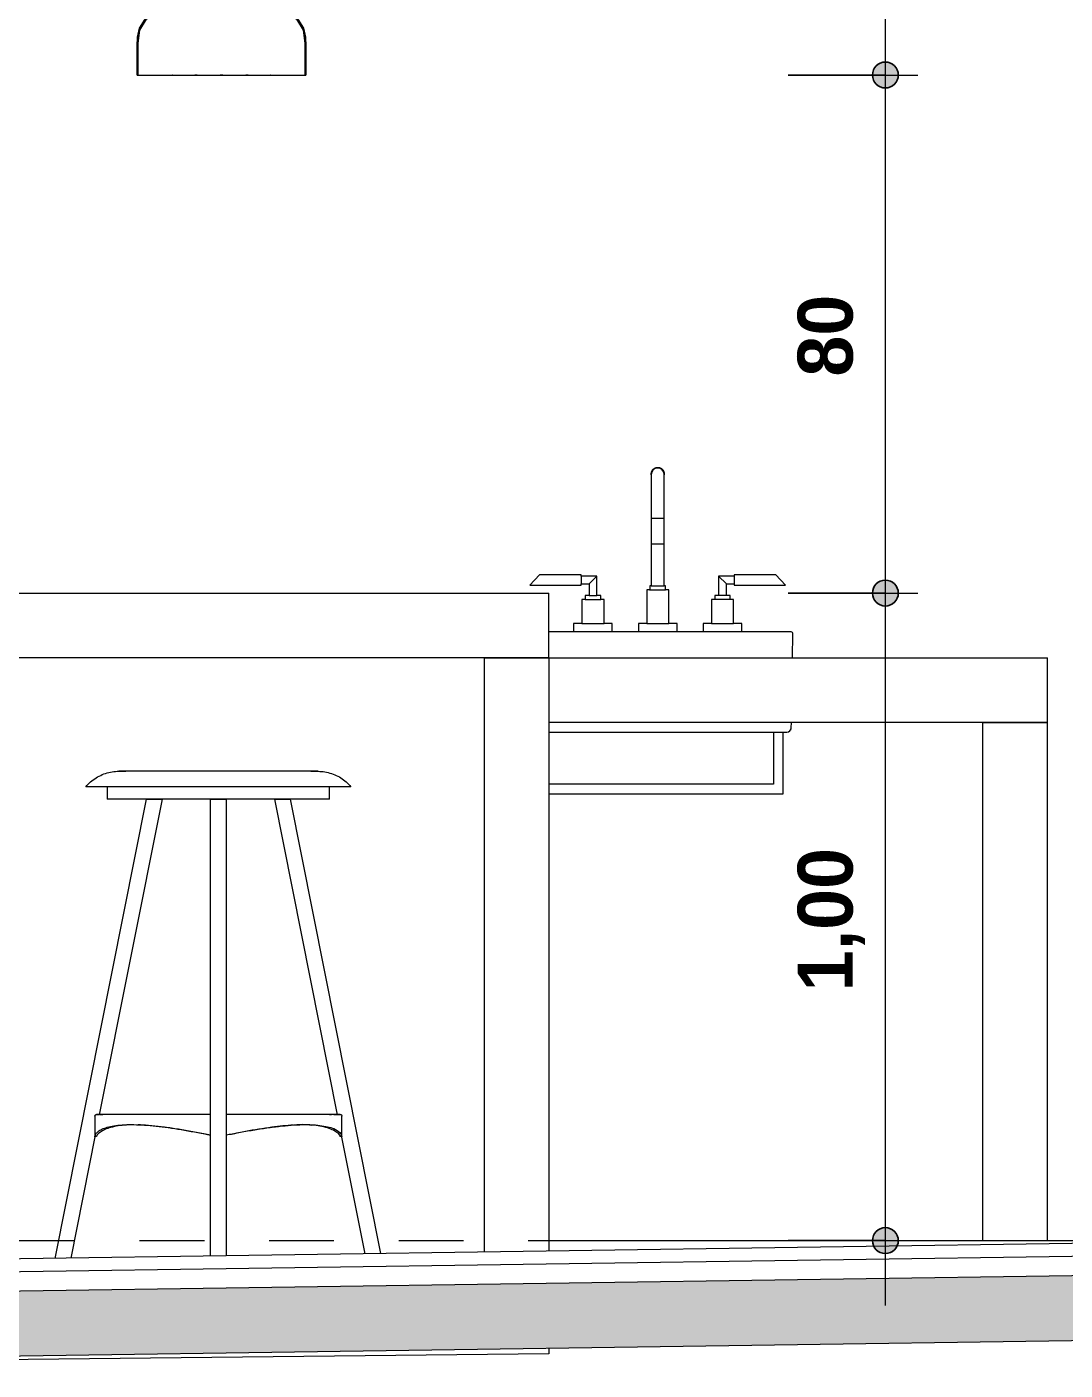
# Model space of a CAD drawing. Header units: metres. Extents: x 10.2 to 20.8, y -0.2 to 6.6.
# Drawn here: x 15.609 to 17.212, y -0.2 to 1.874 of the extents above; entities that cross this region are included whole.
import ezdxf

# ---------------------------------------------------------------- set-up
doc = ezdxf.new("R2010")
doc.units = ezdxf.units.M
doc.linetypes.add('_Pontos', pattern=[0.002, 0, -0.002])
for name, color, linetype, lineweight in [('Arestas comuns', 10, 'Continuous', 9), ('Cotas', 10, 'Continuous', 9), ('Cotas-50', 10, 'Continuous', 9), ('Luminárias', 7, 'Continuous', 5), ('Mobiliário', 7, 'Continuous', 5), ('Modelos genéricos', 7, 'Continuous', 5), ('Níveis', 10, 'Continuous', 9), ('Padrão de corte', 7, 'Continuous', 20), ('Peças hidrossanitárias', 7, 'Continuous', 5), ('Pisos', 7, 'Continuous', 5)]:
    doc.layers.add(name, color=color, linetype=linetype, lineweight=lineweight)
doc.styles.add('Century Gothic_B', font='GOTHICB.TTF', dxfattribs={"height": 0.085})
doc.dimstyles.new('externa_1_7_mm_azul_growarq', dxfattribs={"dimscale": 0.3048, "dimtxt": 0.088754, "dimasz": 0.524934, "dimexe": 0.164042, "dimexo": 0.0625, "dimgap": 0.082021, "dimtad": 1, "dimrnd": 0.01, "dimzin": 0, "dimdsep": 46, "dimtxsty": 'Century Gothic_B', "dimblk1": 'DOTSMALL', "dimblk2": 'DOTSMALL', "dimsah": 1, "dimcen": 0.09, "dimdle": 0.328084, "dimazin": 0, "dimtfac": 1, "dimtdec": 4, "dimtix": 1, "dimtmove": 0, "dimatfit": 3, "dimfxl": 0.492126, "dimfxlon": 1, "dimtvp": 1, "dimtolj": 1, "dimtzin": 0, "dimarcsym": 2})
doc.dimstyles.new('externa_1_7_mm_azul_growarq_1', dxfattribs={"dimscale": 0.3048, "dimtxt": 0.088754, "dimasz": 0.524934, "dimexe": 0.164042, "dimexo": 0.0625, "dimgap": 0.082021, "dimtad": 1, "dimdec": 0, "dimlfac": 100, "dimdsep": 46, "dimtxsty": 'Century Gothic_B', "dimblk1": 'DOTSMALL', "dimblk2": 'DOTSMALL', "dimsah": 1, "dimcen": 0.09, "dimdle": 0.328084, "dimazin": 0, "dimtfac": 1, "dimtdec": 4, "dimtix": 1, "dimtmove": 0, "dimatfit": 3, "dimfxl": 0.492126, "dimfxlon": 1, "dimtvp": 1, "dimtolj": 1, "dimtzin": 0, "dimarcsym": 2})

# ---------------------------------------------------------------- blocks, each defined once
blk = doc.blocks.new('Deca_Cuba de Semi-Encaixe Quadrada_L_83C_Mesa e Porta Toalha - L_83C_17_Branco Gelo GE17-3068571-Corte 3')
at = {"layer": 'Peças hidrossanitárias', "color": 250}
for p, q in [((16.7889, 0.94), (16.415, 0.94)), ((16.7912, 0.9), (16.7918, 0.937)), ((16.7893, 0.7919), (16.7895, 0.8)), ((16.415, 0.785), (16.7619, 0.785)), ((16.7619, 0.785), (16.7619, 0.705)), ((16.7619, 0.785), (16.7769, 0.785)), ((16.7769, 0.69), (16.7769, 0.785)), ((16.7769, 0.785), (16.7823, 0.785)), ((16.7619, 0.705), (16.415, 0.705)), ((16.415, 0.69), (16.7769, 0.69))]:
    blk.add_line(p, q, dxfattribs=at)
for centre, radius, start, end in [((16.7889, 0.937), 0.003, 359, 90), ((16.7823, 0.792), 0.007, 270, 359)]:
    blk.add_arc(centre, radius, start, end, dxfattribs=at)
blk = doc.blocks.new('torneira misturador de bancada_growarq - torneira misturador de bancada_growarq-2978139-Corte 3')
at = {"layer": 'Peças hidrossanitárias', "color": 250}
for p, q in [((16.5731, 1.183), (16.5731, 1.0112)), ((16.5931, 1.0112), (16.5931, 1.183)), ((16.5731, 1.1794), (16.5731, 1.1796)), ((16.5731, 1.1796), (16.5731, 1.1796)), ((16.5731, 1.1284), (16.5731, 1.076)), ((16.5931, 1.076), (16.5931, 1.1284)), ((16.5731, 1.1159), (16.5931, 1.1159)), ((16.5731, 1.076), (16.5931, 1.076)), ((16.4006, 1.0282), (16.3857, 1.0123)), ((16.4652, 1.0282), (16.4006, 1.0282)), ((16.4652, 1.0263), (16.4652, 1.0282)), ((16.4652, 1.0264), (16.4652, 1.0142)), ((16.4891, 1.0263), (16.4652, 1.0263)), ((16.4771, 1.0143), (16.4891, 1.0263)), ((16.4891, 0.996), (16.4891, 1.0263)), ((16.7011, 1.0262), (16.6771, 1.0262)), ((16.6771, 1.0262), (16.6771, 0.996)), ((16.6891, 1.0142), (16.6771, 1.0262)), ((16.7656, 1.0282), (16.7011, 1.0282)), ((16.7011, 1.0282), (16.7011, 1.0262)), ((16.7011, 1.0264), (16.7011, 1.0142)), ((16.7806, 1.0122), (16.7656, 1.0282)), ((16.3857, 1.0123), (16.4652, 1.0123)), ((16.3867, 1.0121), (16.3869, 1.0122)), ((16.3867, 1.0121), (16.4652, 1.0121)), ((16.4652, 1.0123), (16.4652, 1.0143)), ((16.4652, 1.0143), (16.4771, 1.0143)), ((16.4652, 1.0123), (16.4652, 1.0121)), ((16.4661, 1.0141), (16.4661, 1.0143)), ((16.4661, 1.0141), (16.4771, 1.0141)), ((16.4771, 0.996), (16.4711, 0.996)), ((16.4711, 0.996), (16.4711, 0.99)), ((16.4771, 1.0143), (16.4771, 0.996)), ((16.4771, 0.996), (16.4891, 0.996)), ((16.4951, 0.996), (16.4891, 0.996)), ((16.4951, 0.99), (16.4951, 0.996)), ((16.5711, 1.0052), (16.5661, 1.0052)), ((16.5661, 1.0052), (16.5661, 0.953)), ((16.5706, 1.0052), (16.5951, 1.0052)), ((16.5731, 1.0112), (16.5711, 1.0112)), ((16.5711, 1.0112), (16.5711, 1.0052)), ((16.5732, 1.0112), (16.5931, 1.0112)), ((16.5951, 1.0112), (16.5931, 1.0112)), ((16.5951, 1.0052), (16.5951, 1.0112)), ((16.6002, 1.0052), (16.5951, 1.0052)), ((16.6002, 0.953), (16.6002, 1.0052)), ((16.6771, 0.996), (16.6711, 0.996)), ((16.6711, 0.996), (16.6711, 0.99)), ((16.6892, 0.996), (16.6771, 0.996)), ((16.6891, 0.996), (16.6891, 1.0142)), ((16.6891, 1.0142), (16.7011, 1.0142)), ((16.6951, 0.996), (16.6891, 0.996)), ((16.6951, 0.99), (16.6951, 0.996)), ((16.7011, 1.0142), (16.7011, 1.0122)), ((16.7011, 1.0122), (16.7806, 1.0122)), ((16.4711, 0.99), (16.4661, 0.99)), ((16.4661, 0.99), (16.4661, 0.9528)), ((16.4712, 0.99), (16.4951, 0.99)), ((16.5002, 0.99), (16.4951, 0.99)), ((16.5002, 0.9528), (16.5002, 0.99)), ((16.6711, 0.99), (16.6661, 0.99)), ((16.6661, 0.99), (16.6661, 0.9528)), ((16.6951, 0.99), (16.671, 0.99)), ((16.7002, 0.99), (16.6951, 0.99)), ((16.7002, 0.9528), (16.7002, 0.99)), ((16.4661, 0.9528), (16.4533, 0.9528)), ((16.4533, 0.9528), (16.4533, 0.94)), ((16.4661, 0.9528), (16.5002, 0.9528)), ((16.5129, 0.9528), (16.5002, 0.9528)), ((16.5129, 0.94), (16.5129, 0.9528)), ((16.5533, 0.953), (16.5533, 0.94)), ((16.5661, 0.953), (16.5533, 0.953)), ((16.5661, 0.953), (16.6002, 0.953)), ((16.6129, 0.953), (16.6002, 0.953)), ((16.6129, 0.94), (16.6129, 0.953)), ((16.6661, 0.9528), (16.6533, 0.9528)), ((16.6533, 0.9528), (16.6533, 0.94)), ((16.6661, 0.9528), (16.7002, 0.9528)), ((16.7129, 0.9528), (16.7002, 0.9528)), ((16.7129, 0.94), (16.7129, 0.9528))]:
    blk.add_line(p, q, dxfattribs=at)
at = {"layer": 'Peças hidrossanitárias', "color": 250, "flags": 128}
for points in [[(16.5731, 1.184), (16.5731, 1.1844), (16.5732, 1.1848), (16.5732, 1.1852), (16.5733, 1.1856), (16.5733, 1.186), (16.5734, 1.1864), (16.5735, 1.1868), (16.5736, 1.1872), (16.5738, 1.1875), (16.5739, 1.1879), (16.5741, 1.1883), (16.5743, 1.1886), (16.5744, 1.189), (16.5747, 1.1893), (16.5749, 1.1897), (16.5751, 1.19), (16.5753, 1.1903), (16.5756, 1.1906), (16.5759, 1.1909), (16.5762, 1.1912), (16.5764, 1.1915), (16.5768, 1.1917), (16.5771, 1.192), (16.5774, 1.1922), (16.5777, 1.1924), (16.5781, 1.1926), (16.5784, 1.1928), (16.5788, 1.193), (16.5791, 1.1932), (16.5795, 1.1933), (16.5799, 1.1935), (16.5803, 1.1936), (16.5806, 1.1937), (16.581, 1.1938), (16.5814, 1.1939), (16.5818, 1.1939), (16.5822, 1.194), (16.5826, 1.194), (16.583, 1.194), (16.5834, 1.194), (16.5838, 1.194), (16.5842, 1.194), (16.5846, 1.1939), (16.585, 1.1938), (16.5854, 1.1938), (16.5858, 1.1937), (16.5862, 1.1935), (16.5865, 1.1934), (16.5869, 1.1933), (16.5873, 1.1931), (16.5876, 1.1929), (16.588, 1.1927), (16.5883, 1.1925), (16.5887, 1.1923), (16.589, 1.1921), (16.5893, 1.1919), (16.5896, 1.1916), (16.5899, 1.1913), (16.5902, 1.1911), (16.5905, 1.1908), (16.5908, 1.1905), (16.591, 1.1902), (16.5913, 1.1898), (16.5915, 1.1895), (16.5917, 1.1892), (16.5919, 1.1888), (16.5921, 1.1885), (16.5922, 1.1881), (16.5924, 1.1877), (16.5925, 1.1874), (16.5927, 1.187), (16.5928, 1.1866), (16.5929, 1.1862), (16.593, 1.1858), (16.593, 1.1854), (16.5931, 1.185), (16.5931, 1.1846), (16.5931, 1.1842), (16.5931, 1.184)], [(16.5731, 1.1825), (16.5731, 1.183), (16.5731, 1.1834), (16.5731, 1.1837), (16.5731, 1.1839), (16.5731, 1.184), (16.5731, 1.184)], [(16.5731, 1.184), (16.5731, 1.184), (16.5731, 1.1838), (16.5731, 1.1835), (16.5731, 1.1831), (16.5731, 1.1827), (16.5731, 1.1821), (16.5731, 1.1814)], [(16.5931, 1.1809), (16.5931, 1.1817), (16.5931, 1.1823), (16.5931, 1.1829), (16.5931, 1.1833), (16.5931, 1.1837), (16.5931, 1.1839), (16.5931, 1.184), (16.5931, 1.184)], [(16.5931, 1.184), (16.5931, 1.1838), (16.5931, 1.1835), (16.5931, 1.1831), (16.5931, 1.1827)], [(16.5731, 1.1509), (16.5731, 1.1502), (16.5731, 1.1478), (16.5731, 1.1454), (16.5731, 1.1429), (16.5731, 1.1403), (16.5731, 1.1378), (16.5731, 1.1352), (16.5731, 1.1325), (16.5731, 1.1299), (16.5731, 1.1284)], [(16.5931, 1.1284), (16.5931, 1.1311), (16.5931, 1.1337), (16.5931, 1.1364), (16.5931, 1.139), (16.5931, 1.1415), (16.5931, 1.144), (16.5931, 1.1465), (16.5931, 1.1489), (16.5931, 1.1513)]]:
    blk.add_lwpolyline(points, dxfattribs=at)
at = {"layer": 'Peças hidrossanitárias', "color": 250}
blk.add_arc((16.5831, 1.183), 0.01, 0, 180, dxfattribs=at)
blk = doc.blocks.new('Amat-3_Barstool - Amat-3_Barstool-3117616-Corte 3')
at = {"layer": 'Mobiliário', "color": 250}
for p, q in [((16.1096, 0.7009), (15.7004, 0.7009)), ((15.7335, 0.7009), (15.7335, 0.6819)), ((16.0764, 0.6819), (16.0764, 0.7009)), ((15.7935, 0.6818), (15.6526, -0.0274)), ((15.7217, 0.1944), (15.8185, 0.6818)), ((16.0764, 0.6819), (15.7335, 0.6819)), ((15.7935, 0.6818), (15.8185, 0.6818)), ((15.8925, 0.6818), (15.8925, 0.3749)), ((15.8925, 0.6818), (15.8925, -0.0239)), ((15.8925, 0.6818), (15.905, 0.6818)), ((15.905, 0.6818), (15.9175, 0.6818)), ((15.9175, 0.1949), (15.9175, 0.6818)), ((15.9175, -0.0235), (15.9175, 0.6818)), ((15.9915, 0.6818), (16.0884, 0.1943)), ((15.9915, 0.6818), (16.0165, 0.6818)), ((16.1559, -0.02), (16.0165, 0.6818)), ((15.8925, 0.3388), (15.8925, 0.1949)), ((15.7145, 0.1923), (15.7145, 0.1607)), ((16.0765, 0.1949), (16.0794, 0.1949)), ((16.0955, 0.1607), (16.0955, 0.1923)), ((15.6777, -0.027), (15.7154, 0.1628)), ((15.8925, 0.1631), (15.8925, -0.0239)), ((15.9175, -0.0235), (15.9175, 0.1631)), ((16.0947, 0.1623), (16.131, -0.0204))]:
    blk.add_line(p, q, dxfattribs=at)
at = {"layer": 'Mobiliário', "color": 250, "flags": 128}
for points in [[(15.7004, 0.7009), (15.7021, 0.7029), (15.7039, 0.7049), (15.7058, 0.7067), (15.7078, 0.7085), (15.7098, 0.7102), (15.7119, 0.7118), (15.7141, 0.7133), (15.7163, 0.7148), (15.7186, 0.7161), (15.7209, 0.7174), (15.7233, 0.7185), (15.7257, 0.7196), (15.7282, 0.7206), (15.7307, 0.7214), (15.7332, 0.7222), (15.7358, 0.7229), (15.7383, 0.7234), (15.741, 0.7239), (15.7436, 0.7243), (15.7462, 0.7245), (15.7489, 0.7247), (15.7512, 0.7247)], [(16.0588, 0.7247), (16.0587, 0.7247), (16.0583, 0.7247), (16.0577, 0.7247), (16.0569, 0.7247), (16.0558, 0.7247), (16.0544, 0.7247), (16.0528, 0.7247), (16.051, 0.7247), (16.049, 0.7247), (16.0467, 0.7247), (16.0442, 0.7247), (16.0414, 0.7247), (16.0385, 0.7247), (16.0353, 0.7247), (16.032, 0.7247), (16.0284, 0.7247), (16.0246, 0.7247), (16.0206, 0.7247), (16.0165, 0.7247), (16.0122, 0.7247), (16.0077, 0.7247), (16.003, 0.7247), (15.9982, 0.7247), (15.9932, 0.7247), (15.9881, 0.7247), (15.9829, 0.7247), (15.9775, 0.7247), (15.972, 0.7247), (15.9664, 0.7247), (15.9607, 0.7247), (15.955, 0.7247), (15.9491, 0.7247), (15.9432, 0.7247), (15.9372, 0.7247), (15.9311, 0.7247), (15.9251, 0.7247), (15.9189, 0.7247), (15.9128, 0.7247), (15.9067, 0.7247), (15.9005, 0.7247), (15.8944, 0.7247), (15.8882, 0.7247), (15.8821, 0.7247), (15.8761, 0.7247), (15.8701, 0.7247), (15.8641, 0.7247), (15.8582, 0.7247), (15.8524, 0.7247), (15.8466, 0.7247), (15.841, 0.7247), (15.8354, 0.7247), (15.83, 0.7247), (15.8247, 0.7247), (15.8195, 0.7247), (15.8145, 0.7247), (15.8096, 0.7247), (15.8048, 0.7247), (15.8002, 0.7247), (15.7958, 0.7247), (15.7916, 0.7247), (15.7875, 0.7247), (15.7836, 0.7247), (15.78, 0.7247), (15.7765, 0.7247), (15.7732, 0.7247), (15.7701, 0.7247), (15.7673, 0.7247), (15.7646, 0.7247), (15.7622, 0.7247), (15.7601, 0.7247), (15.7581, 0.7247), (15.7564, 0.7247), (15.7549, 0.7247), (15.7537, 0.7247), (15.7527, 0.7247), (15.752, 0.7247), (15.7515, 0.7247), (15.7512, 0.7247), (15.7512, 0.7247)], [(15.7512, 0.7247), (15.7513, 0.7247), (15.7517, 0.7247), (15.7523, 0.7247), (15.7531, 0.7247), (15.7542, 0.7247), (15.7556, 0.7247), (15.7572, 0.7247), (15.759, 0.7247), (15.761, 0.7247), (15.7622, 0.7247)], [(16.0478, 0.7247), (16.0499, 0.7247), (16.0519, 0.7247), (16.0536, 0.7247), (16.0551, 0.7247), (16.0563, 0.7247), (16.0573, 0.7247), (16.058, 0.7247), (16.0585, 0.7247), (16.0588, 0.7247), (16.0588, 0.7247)], [(16.0588, 0.7247), (16.0615, 0.7246), (16.0641, 0.7245), (16.0667, 0.7242), (16.0694, 0.7239), (16.072, 0.7234), (16.0745, 0.7228), (16.0771, 0.7221), (16.0796, 0.7213), (16.0821, 0.7205), (16.0846, 0.7195), (16.087, 0.7184), (16.0894, 0.7172), (16.0917, 0.716), (16.094, 0.7146), (16.0962, 0.7131), (16.0983, 0.7116), (16.1004, 0.71), (16.1024, 0.7083), (16.1044, 0.7065), (16.1063, 0.7046), (16.1081, 0.7027), (16.1096, 0.7009)], [(15.7145, 0.1923), (15.7145, 0.1924), (15.7145, 0.1925), (15.7145, 0.1926), (15.7145, 0.1927), (15.7146, 0.1928), (15.7146, 0.1929), (15.7146, 0.193), (15.7146, 0.1931), (15.7147, 0.1932), (15.7147, 0.1933), (15.7147, 0.1934), (15.7148, 0.1935), (15.7148, 0.1936), (15.7149, 0.1937), (15.715, 0.1938), (15.715, 0.1939), (15.7151, 0.194), (15.7151, 0.194), (15.7152, 0.1941), (15.7153, 0.1942), (15.7154, 0.1943), (15.7154, 0.1943), (15.7155, 0.1944), (15.7156, 0.1944), (15.7157, 0.1945), (15.7158, 0.1946), (15.7159, 0.1946), (15.716, 0.1947), (15.7161, 0.1947), (15.7162, 0.1947), (15.7162, 0.1948), (15.7163, 0.1948), (15.7164, 0.1948), (15.7165, 0.1949), (15.7166, 0.1949), (15.7168, 0.1949), (15.7169, 0.1949), (15.717, 0.1949), (15.7171, 0.1949), (15.7171, 0.1949)], [(15.7171, 0.1949), (15.7172, 0.1949), (15.7177, 0.1949), (15.7184, 0.1949), (15.7195, 0.1949), (15.7208, 0.1949)], [(15.8935, 0.1949), (15.892, 0.1949), (15.8845, 0.1949), (15.8771, 0.1949), (15.8697, 0.1949), (15.8623, 0.1949), (15.855, 0.1949), (15.8478, 0.1949), (15.8407, 0.1949), (15.8337, 0.1949), (15.8268, 0.1949), (15.82, 0.1949), (15.8134, 0.1949), (15.8069, 0.1949), (15.8006, 0.1949), (15.7944, 0.1949), (15.7884, 0.1949), (15.7826, 0.1949), (15.777, 0.1949), (15.7716, 0.1949), (15.7664, 0.1949), (15.7615, 0.1949), (15.7567, 0.1949), (15.7522, 0.1949), (15.748, 0.1949), (15.744, 0.1949), (15.7402, 0.1949), (15.7368, 0.1949), (15.7335, 0.1949), (15.7306, 0.1949), (15.7279, 0.1949), (15.7256, 0.1949), (15.7235, 0.1949), (15.7217, 0.1949), (15.7202, 0.1949), (15.719, 0.1949), (15.7181, 0.1949), (15.7174, 0.1949), (15.7171, 0.1949), (15.7171, 0.1949)], [(15.7218, 0.1949), (15.7225, 0.1949), (15.7244, 0.1949), (15.7266, 0.1949)], [(16.0929, 0.1949), (16.0928, 0.1949), (16.0923, 0.1949), (16.0916, 0.1949), (16.0905, 0.1949), (16.0892, 0.1949), (16.0875, 0.1949), (16.0856, 0.1949), (16.0834, 0.1949), (16.0809, 0.1949), (16.0781, 0.1949), (16.075, 0.1949), (16.0717, 0.1949), (16.0681, 0.1949), (16.0642, 0.1949), (16.0601, 0.1949), (16.0557, 0.1949), (16.0511, 0.1949), (16.0463, 0.1949), (16.0412, 0.1949), (16.0359, 0.1949), (16.0304, 0.1949), (16.0247, 0.1949), (16.0188, 0.1949), (16.0128, 0.1949), (16.0065, 0.1949), (16.0001, 0.1949), (15.9936, 0.1949), (15.9869, 0.1949), (15.98, 0.1949), (15.9731, 0.1949), (15.966, 0.1949), (15.9589, 0.1949), (15.9516, 0.1949), (15.9443, 0.1949), (15.9369, 0.1949), (15.9295, 0.1949), (15.922, 0.1949), (15.9165, 0.1949)], [(16.0834, 0.1949), (16.0844, 0.1949), (16.0865, 0.1949), (16.0882, 0.1949)], [(16.089, 0.1949), (16.0898, 0.1949), (16.091, 0.1949), (16.0919, 0.1949), (16.0926, 0.1949), (16.0929, 0.1949), (16.0929, 0.1949)], [(16.0929, 0.1949), (16.093, 0.1949), (16.0931, 0.1949), (16.0932, 0.1949), (16.0933, 0.1949), (16.0934, 0.1949), (16.0935, 0.1948), (16.0936, 0.1948), (16.0937, 0.1948), (16.0938, 0.1947), (16.0939, 0.1947), (16.094, 0.1947), (16.0941, 0.1946), (16.0942, 0.1946), (16.0943, 0.1945), (16.0944, 0.1945), (16.0945, 0.1944), (16.0945, 0.1943), (16.0946, 0.1943), (16.0947, 0.1942), (16.0948, 0.1941), (16.0948, 0.1941), (16.0949, 0.194), (16.095, 0.1939), (16.095, 0.1938), (16.0951, 0.1937), (16.0951, 0.1936), (16.0952, 0.1935), (16.0952, 0.1935), (16.0953, 0.1934), (16.0953, 0.1933), (16.0954, 0.1932), (16.0954, 0.1931), (16.0954, 0.193), (16.0954, 0.1929), (16.0955, 0.1928), (16.0955, 0.1927), (16.0955, 0.1926), (16.0955, 0.1925), (16.0955, 0.1924), (16.0955, 0.1923)]]:
    blk.add_lwpolyline(points, dxfattribs=at)
at = {"layer": 'Mobiliário', "color": 250}
for centre, major_axis, ratio, start_param, end_param in [((15.8981, -0.7625), (-0.9132, 0.2273), 1, 5.150499, 5.152729), ((15.9219, 0.1421), (-0.2064, 0.015), 0.218506, 6.193334, 6.1978), ((15.888, 0.1422), (0.2065, 0.0149), 0.218677, 0.085989, 0.090061), ((15.9119, -0.7625), (0.9132, 0.2273), 1, 1.130452, 1.132682)]:
    blk.add_ellipse(centre, major_axis=major_axis, ratio=ratio, start_param=start_param, end_param=end_param, dxfattribs=at)
for points, knots in [([(15.7145, 0.1605), (15.7145, 0.162), (15.7154, 0.1647), (15.719, 0.1687), (15.7249, 0.1722), (15.7358, 0.1762), (15.755, 0.1793), (15.7857, 0.1793), (15.8223, 0.1756), (15.856, 0.1701), (15.8798, 0.1656), (15.8898, 0.1637), (15.8928, 0.1631)], [0, 0, 0, 0, 0.0714286, 0.1428571, 0.2142857, 0.2857143, 0.4285714, 0.5714286, 0.7142857, 0.8571429, 0.9285714, 0.9586883, 0.9586883, 0.9586883, 0.9586883]), ([(15.7708, 0.179), (15.7608, 0.1786), (15.7431, 0.1766), (15.7277, 0.1712), (15.7198, 0.1656), (15.7174, 0.1625), (15.7166, 0.1609)], [-0.4615385, -0.4615385, -0.4615385, -0.4615385, -0.3076923, -0.1538462, -0.0769231, 0, 0, 0, 0]), ([(15.8926, 0.1628), (15.8892, 0.1635), (15.8782, 0.1657), (15.8597, 0.1691), (15.8378, 0.1729), (15.8168, 0.1759), (15.8036, 0.1773), (15.7973, 0.1778)], [0.0418579, 0.0418579, 0.0418579, 0.0418579, 0.0769231, 0.1538462, 0.2307692, 0.3076923, 0.3835264, 0.3835264, 0.3835264, 0.3835264]), ([(15.9172, 0.1631), (15.9207, 0.1638), (15.9317, 0.1659), (15.9502, 0.1694), (15.9721, 0.1731), (16.0001, 0.177), (16.0322, 0.1797), (16.0632, 0.1786), (16.083, 0.1738), (16.0933, 0.1673), (16.0954, 0.1628), (16.0955, 0.1605)], [0.0415652, 0.0415652, 0.0415652, 0.0415652, 0.0769231, 0.1538462, 0.2307692, 0.3076923, 0.4615385, 0.6153846, 0.7692308, 0.8846154, 1, 1, 1, 1]), ([(16.0209, 0.1785), (16.0104, 0.1778), (15.9868, 0.1753), (15.9541, 0.1699), (15.9303, 0.1653), (15.9203, 0.1634), (15.9173, 0.1628)], [0.5829809, 0.5829809, 0.5829809, 0.5829809, 0.7142857, 0.8571429, 0.9285714, 0.9584078, 0.9584078, 0.9584078, 0.9584078]), ([(16.0934, 0.1609), (16.0925, 0.1626), (16.0899, 0.166), (16.0809, 0.1719), (16.064, 0.1773), (16.0452, 0.1789), (16.0353, 0.1791)], [-1, -1, -1, -1, -0.9166667, -0.8333333, -0.6666667, -0.5185997, -0.5185997, -0.5185997, -0.5185997])]:
    blk.add_open_spline(points, degree=3, knots=knots, dxfattribs=at)
for points in [[(15.7966, 0.1779), (15.7913, 0.1783), (15.7861, 0.1787), (15.7812, 0.1789)], [(16.0354, 0.1791), (16.0324, 0.179), (16.0292, 0.1789), (16.026, 0.1787)], [(16.0454, 0.1787), (16.0467, 0.1786), (16.048, 0.1786), (16.0493, 0.1784)], [(15.7167, 0.1611), (15.7168, 0.1614), (15.717, 0.1617), (15.7171, 0.162)], [(16.0929, 0.162), (16.093, 0.1617), (16.0932, 0.1614), (16.0934, 0.1611)]]:
    blk.add_open_spline(points, degree=3, dxfattribs=at)
blk = doc.blocks.new('MIRAMAR C - MIRAMAR C-V5118-Corte 3')
at = {"layer": 'Luminárias', "color": 250}
for p, q in [((15.8498, 2.82), (15.8498, 2.8)), ((15.8498, 2.82), (15.9098, 2.82)), ((15.9098, 2.82), (15.9698, 2.82)), ((15.9698, 2.8), (15.9698, 2.82)), ((15.9098, 2.8), (15.8498, 2.8)), ((15.9068, 2.8), (15.9068, 2.7828)), ((15.9698, 2.8), (15.9098, 2.8)), ((15.9128, 2.7828), (15.9128, 2.8)), ((15.9068, 2.6428), (15.9068, 2.02)), ((15.9128, 2.02), (15.9128, 2.6428)), ((15.9048, 2.0094), (15.9048, 2.02)), ((15.9048, 2.02), (15.9098, 2.02)), ((15.9048, 2.0094), (15.9048, 2.02)), ((15.9048, 2.02), (15.9048, 2.0094)), ((15.9098, 2.0094), (15.9098, 2.02)), ((15.9098, 2.02), (15.9148, 2.02)), ((15.9098, 2.02), (15.9098, 2.0094)), ((15.9148, 2.02), (15.9148, 2.0094)), ((15.9148, 2.02), (15.9148, 2.0094)), ((15.9148, 2.0094), (15.9148, 2.02)), ((15.8748, 1.9088), (15.9273, 1.9088)), ((15.9273, 1.9088), (15.9448, 1.9088)), ((15.8349, 1.8), (15.834, 1.8)), ((15.9856, 1.8), (15.9847, 1.8))]:
    blk.add_line(p, q, dxfattribs=at)
at = {"layer": 'Luminárias', "color": 250, "flags": 128}
for points in [[(15.8748, 1.9088), (15.8598, 1.9075), (15.8448, 1.9059), (15.83, 1.9037), (15.8155, 1.9), (15.8019, 1.8938), (15.7907, 1.8845), (15.7833, 1.8723), (15.78, 1.8586), (15.7798, 1.8445), (15.7798, 1.8331), (15.7798, 1.8221), (15.7798, 1.811), (15.7798, 1.8)], [(15.7798, 1.8), (15.7798, 1.811), (15.7798, 1.8221), (15.7798, 1.8331), (15.7798, 1.8445), (15.78, 1.8586), (15.7833, 1.8723), (15.7907, 1.8845), (15.8019, 1.8938), (15.8155, 1.9), (15.83, 1.9037), (15.8448, 1.9059), (15.8598, 1.9075), (15.8748, 1.9088)], [(16.0398, 1.8), (16.0398, 1.811), (16.0398, 1.8221), (16.0398, 1.8331), (16.0398, 1.8445), (16.0397, 1.8586), (16.0363, 1.8723), (16.0289, 1.8845), (16.0177, 1.8938), (16.0042, 1.9), (15.9897, 1.9037), (15.9748, 1.9059), (15.9598, 1.9075), (15.9448, 1.9088)], [(15.9448, 1.9088), (15.9598, 1.9075), (15.9748, 1.9059), (15.9897, 1.9037), (16.0042, 1.9), (16.0177, 1.8938), (16.0289, 1.8845), (16.0363, 1.8723), (16.0397, 1.8586), (16.0398, 1.8445), (16.0398, 1.8331), (16.0398, 1.8221), (16.0398, 1.811), (16.0398, 1.8)], [(15.7808, 1.8), (15.7808, 1.8159), (15.7808, 1.8319), (15.7808, 1.8492), (15.7832, 1.869), (15.7936, 1.8862), (15.8111, 1.8973), (15.8318, 1.903), (15.8532, 1.9059), (15.8749, 1.9078)], [(15.8749, 1.9078), (15.8532, 1.9059), (15.8318, 1.903), (15.8111, 1.8973), (15.7936, 1.8862), (15.7832, 1.869), (15.7808, 1.8492), (15.7808, 1.8319), (15.7808, 1.8159), (15.7808, 1.8)], [(15.9448, 1.9078), (15.9664, 1.9059), (15.9878, 1.903), (16.0085, 1.8973), (16.026, 1.8862), (16.0365, 1.869), (16.0388, 1.8492), (16.0388, 1.8319), (16.0388, 1.8159), (16.0388, 1.8)], [(16.0388, 1.8), (16.0388, 1.8159), (16.0388, 1.8319), (16.0388, 1.8492), (16.0365, 1.869), (16.026, 1.8862), (16.0085, 1.8973), (15.9878, 1.903), (15.9664, 1.9059), (15.9448, 1.9078)], [(15.7798, 1.8), (15.7851, 1.8), (15.8005, 1.8), (15.8247, 1.8), (15.8558, 1.8), (15.8913, 1.8), (15.9283, 1.8), (15.9638, 1.8), (15.9949, 1.8), (16.0192, 1.8), (16.0345, 1.8), (16.0398, 1.8)], [(15.8721, 1.8), (15.87, 1.8), (15.8684, 1.8)], [(15.9118, 1.8), (15.9098, 1.8), (15.9078, 1.8)], [(15.9511, 1.8), (15.9497, 1.8), (15.9474, 1.8)]]:
    blk.add_lwpolyline(points, dxfattribs=at)
at = {"layer": 'Luminárias', "color": 250}
for points, knots in [([(15.8845, 2.0094), (15.8842, 2.0094), (15.8836, 2.0094), (15.8825, 2.0094), (15.8809, 2.0092), (15.8792, 2.0086), (15.8777, 2.0076), (15.8767, 2.0066), (15.876, 2.0057), (15.8756, 2.0049), (15.8754, 2.0043), (15.8751, 2.0037), (15.875, 2.003), (15.8749, 2.0025), (15.8748, 2.0021), (15.8748, 2.0017), (15.8748, 2.0012), (15.8748, 2.0003), (15.8748, 1.9996), (15.8748, 1.9985), (15.8748, 1.9972), (15.8748, 1.995), (15.8748, 1.9923), (15.8748, 1.9891), (15.8748, 1.9848), (15.8748, 1.9795), (15.8748, 1.9731), (15.8748, 1.9666), (15.8748, 1.9602), (15.8748, 1.9538), (15.8748, 1.9474), (15.8748, 1.9409), (15.8748, 1.9345), (15.8748, 1.9281), (15.8748, 1.9217), (15.8748, 1.9152), (15.8748, 1.9109), (15.8748, 1.9088)], [0.2210334, 0.2210334, 0.2210334, 0.2210334, 0.2272727, 0.2386364, 0.25, 0.2727273, 0.2840909, 0.2954545, 0.3068182, 0.3125, 0.3181818, 0.3238636, 0.3295455, 0.3352273, 0.3380682, 0.3409091, 0.3465909, 0.3522727, 0.3579545, 0.3636364, 0.375, 0.3863636, 0.4090909, 0.4318182, 0.4545455, 0.5, 0.5454545, 0.5909091, 0.6363636, 0.6818182, 0.7272727, 0.7727273, 0.8181818, 0.8636364, 0.9090909, 0.9545455, 1, 1, 1, 1]), ([(15.8748, 1.9088), (15.8748, 1.9109), (15.8748, 1.9152), (15.8748, 1.9217), (15.8748, 1.9281), (15.8748, 1.9345), (15.8748, 1.9409), (15.8748, 1.9474), (15.8748, 1.9538), (15.8748, 1.9602), (15.8748, 1.9666), (15.8748, 1.9731), (15.8748, 1.9795), (15.8748, 1.9848), (15.8748, 1.9891), (15.8748, 1.9923), (15.8748, 1.995), (15.8748, 1.9972), (15.8748, 1.9985), (15.8748, 1.9996), (15.8748, 2.0003), (15.8748, 2.0012), (15.8748, 2.0017), (15.8748, 2.0021), (15.8749, 2.0025), (15.875, 2.003), (15.8751, 2.0037), (15.8754, 2.0043), (15.8756, 2.0049), (15.876, 2.0057), (15.8767, 2.0066), (15.8777, 2.0076), (15.8792, 2.0086), (15.8809, 2.0092), (15.8825, 2.0094), (15.8836, 2.0094), (15.8842, 2.0094), (15.8845, 2.0094)], [0, 0, 0, 0, 0.0454545, 0.0909091, 0.1363636, 0.1818182, 0.2272727, 0.2727273, 0.3181818, 0.3636364, 0.4090909, 0.4545455, 0.5, 0.5454545, 0.5681818, 0.5909091, 0.6136364, 0.625, 0.6363636, 0.6420455, 0.6477273, 0.6534091, 0.6590909, 0.6619318, 0.6647727, 0.6704545, 0.6761364, 0.6818182, 0.6875, 0.6931818, 0.7045455, 0.7159091, 0.7272727, 0.75, 0.7613636, 0.7727273, 0.7789666, 0.7789666, 0.7789666, 0.7789666]), ([(15.8994, 2.0094), (15.8977, 2.0094), (15.8954, 2.0094), (15.8931, 2.0094), (15.8925, 2.0094)], [0.09090909, 0.09090909, 0.09090909, 0.09090909, 0.13636364, 0.15066016, 0.15066016, 0.15066016, 0.15066016]), ([(15.8925, 2.0094), (15.8931, 2.0094), (15.8954, 2.0094), (15.8977, 2.0094), (15.8994, 2.0094)], [0.84933984, 0.84933984, 0.84933984, 0.84933984, 0.86363636, 0.90909091, 0.90909091, 0.90909091, 0.90909091]), ([(15.9098, 1.9088), (15.9098, 1.9119), (15.9098, 1.9182), (15.9098, 1.9276), (15.9098, 1.937), (15.9098, 1.9464), (15.9098, 1.9558), (15.9098, 1.9651), (15.9098, 1.9728), (15.9098, 1.979), (15.9098, 1.9836), (15.9098, 1.9881), (15.9098, 1.992), (15.9098, 1.995), (15.9098, 1.9968), (15.9098, 1.9983), (15.9098, 1.9994), (15.9098, 2.0004), (15.9098, 2.0012), (15.9098, 2.0017), (15.9098, 2.0021), (15.9098, 2.0026), (15.9098, 2.0031), (15.9098, 2.0036), (15.9098, 2.0041), (15.9098, 2.0048), (15.9098, 2.006), (15.9098, 2.0075), (15.9098, 2.0087), (15.9098, 2.0093), (15.9098, 2.0094), (15.9098, 2.0094), (15.9098, 2.0094), (15.9098, 2.0094), (15.9098, 2.0094), (15.9098, 2.0094)], [0, 0, 0, 0, 0.0666667, 0.1333333, 0.2, 0.2666667, 0.3333333, 0.4, 0.4666667, 0.5, 0.5333333, 0.5666667, 0.6, 0.6166667, 0.6333333, 0.6416667, 0.65, 0.6583333, 0.6625, 0.6666667, 0.6708333, 0.675, 0.6791667, 0.6833333, 0.6875, 0.6916667, 0.7, 0.7166667, 0.7333333, 0.75, 0.7666667, 0.775, 0.7833333, 0.7916667, 0.8, 0.8, 0.8, 0.8]), ([(15.9098, 2.0094), (15.9098, 2.0094), (15.9098, 2.0094), (15.9098, 2.0094), (15.9098, 2.0094), (15.9098, 2.0094), (15.9098, 2.0093), (15.9098, 2.0087), (15.9098, 2.0075), (15.9098, 2.006), (15.9098, 2.0048), (15.9098, 2.0041), (15.9098, 2.0036), (15.9098, 2.0031), (15.9098, 2.0026), (15.9098, 2.0021), (15.9098, 2.0017), (15.9098, 2.0012), (15.9098, 2.0004), (15.9098, 1.9994), (15.9098, 1.9983), (15.9098, 1.9968), (15.9098, 1.995), (15.9098, 1.992), (15.9098, 1.9881), (15.9098, 1.9836), (15.9098, 1.979), (15.9098, 1.9728), (15.9098, 1.9651), (15.9098, 1.9558), (15.9098, 1.9464), (15.9098, 1.937), (15.9098, 1.9276), (15.9098, 1.9182), (15.9098, 1.9119), (15.9098, 1.9088)], [0.2, 0.2, 0.2, 0.2, 0.2083333, 0.2166667, 0.225, 0.2333333, 0.25, 0.2666667, 0.2833333, 0.3, 0.3083333, 0.3125, 0.3166667, 0.3208333, 0.325, 0.3291667, 0.3333333, 0.3375, 0.3416667, 0.35, 0.3583333, 0.3666667, 0.3833333, 0.4, 0.4333333, 0.4666667, 0.5, 0.5333333, 0.6, 0.6666667, 0.7333333, 0.8, 0.8666667, 0.9333333, 1, 1, 1, 1]), ([(15.9262, 2.0094), (15.9266, 2.0094), (15.9278, 2.0094), (15.9296, 2.0094), (15.9315, 2.0094), (15.933, 2.0094), (15.934, 2.0094), (15.9351, 2.0094), (15.9362, 2.0094), (15.9369, 2.0094), (15.9372, 2.0094)], [0.14270319, 0.14270319, 0.14270319, 0.14270319, 0.15384615, 0.17307692, 0.19230769, 0.20192308, 0.21153846, 0.22115385, 0.23076923, 0.23885003, 0.23885003, 0.23885003, 0.23885003]), ([(15.9372, 2.0094), (15.9369, 2.0094), (15.9362, 2.0094), (15.9351, 2.0094), (15.934, 2.0094), (15.933, 2.0094), (15.9315, 2.0094), (15.9296, 2.0094), (15.9278, 2.0094), (15.9266, 2.0094), (15.9262, 2.0094)], [0.76114997, 0.76114997, 0.76114997, 0.76114997, 0.76923077, 0.77884615, 0.78846154, 0.79807692, 0.80769231, 0.82692308, 0.84615385, 0.85729681, 0.85729681, 0.85729681, 0.85729681]), ([(15.9423, 2.0072), (15.9429, 2.0067), (15.9436, 2.0057), (15.9443, 2.0044), (15.9445, 2.0035), (15.9447, 2.0028), (15.9447, 2.0024), (15.9448, 2.0023)], [0.28846154, 0.28846154, 0.28846154, 0.28846154, 0.30769231, 0.31730769, 0.32692308, 0.33173077, 0.33653846, 0.33653846, 0.33653846, 0.33653846]), ([(15.9448, 2.0023), (15.9447, 2.0024), (15.9447, 2.0028), (15.9445, 2.0035), (15.9443, 2.0044), (15.9436, 2.0057), (15.9429, 2.0067), (15.9423, 2.0072)], [0.66346154, 0.66346154, 0.66346154, 0.66346154, 0.66826923, 0.67307692, 0.68269231, 0.69230769, 0.71153846, 0.71153846, 0.71153846, 0.71153846]), ([(15.9448, 1.9985), (15.9448, 1.9981), (15.9448, 1.9972), (15.9448, 1.9953), (15.9448, 1.9931), (15.9448, 1.9895), (15.9448, 1.9849), (15.9448, 1.9795), (15.9448, 1.9722), (15.9448, 1.9632), (15.9448, 1.9523), (15.9448, 1.9414), (15.9448, 1.9305), (15.9448, 1.9197), (15.9448, 1.9124), (15.9448, 1.9088)], [0.3653846, 0.3653846, 0.3653846, 0.3653846, 0.375, 0.3846154, 0.4038462, 0.4230769, 0.4615385, 0.5, 0.5384615, 0.6153846, 0.6923077, 0.7692308, 0.8461538, 0.9230769, 1, 1, 1, 1]), ([(15.9448, 1.9088), (15.9448, 1.9124), (15.9448, 1.9197), (15.9448, 1.9305), (15.9448, 1.9414), (15.9448, 1.9523), (15.9448, 1.9632), (15.9448, 1.9722), (15.9448, 1.9795), (15.9448, 1.9849), (15.9448, 1.9895), (15.9448, 1.9931), (15.9448, 1.9953), (15.9448, 1.9972), (15.9448, 1.9981), (15.9448, 1.9985)], [0, 0, 0, 0, 0.0769231, 0.1538462, 0.2307692, 0.3076923, 0.3846154, 0.4615385, 0.5, 0.5384615, 0.5769231, 0.5961538, 0.6153846, 0.625, 0.6346154, 0.6346154, 0.6346154, 0.6346154]), ([(15.9098, 1.9088), (15.9069, 1.9088), (15.9024, 1.9088), (15.8965, 1.9088), (15.8923, 1.9088), (15.8884, 1.9088), (15.885, 1.9088), (15.882, 1.9088), (15.8794, 1.9088), (15.8773, 1.9088), (15.8754, 1.9088), (15.8748, 1.9088), (15.8748, 1.9088)], [0, 0, 0, 0, 0.166667, 0.25, 0.333333, 0.416667, 0.5, 0.583333, 0.666667, 0.75, 0.833333, 1, 1, 1, 1]), ([(15.9273, 1.9088), (15.926, 1.9088), (15.9231, 1.9088), (15.9173, 1.9088), (15.9127, 1.9088), (15.9098, 1.9088)], [0.6666667, 0.6666667, 0.6666667, 0.6666667, 0.75, 0.8333333, 1, 1, 1, 1]), ([(15.9448, 1.9088), (15.9448, 1.9088), (15.9443, 1.9088), (15.9423, 1.9088), (15.9402, 1.9088), (15.9376, 1.9088), (15.9346, 1.9088), (15.9312, 1.9088), (15.9287, 1.9088), (15.9273, 1.9088)], [0, 0, 0, 0, 0.1666667, 0.25, 0.3333333, 0.4166667, 0.5, 0.5833333, 0.6666667, 0.6666667, 0.6666667, 0.6666667])]:
    blk.add_open_spline(points, degree=3, knots=knots, dxfattribs=at)
blk = doc.blocks.new('DIMBLOCK1-Corte 3')
at = {"layer": 'Cotas-50', "lineweight": 25}
h = blk.add_hatch(color=152, dxfattribs=at)
edge = h.paths.add_edge_path()
edge.add_arc((16.9345, 1), 0.02, 0, 360)
h = blk.add_hatch(color=152, dxfattribs=at)
edge = h.paths.add_edge_path()
edge.add_arc((16.9345, 0), 0.02, 0, 360)
at = {"layer": 'Cotas-50', "color": 142}
for p, q in [((16.7845, 1), (16.9845, 1)), ((16.9345, 1), (16.7845, 1)), ((16.9345, -0.1), (16.9345, 1)), ((16.7845, 0), (16.9845, 0)), ((16.9345, 0), (16.7845, 0))]:
    blk.add_line(p, q, dxfattribs=at)
at = {"layer": 'Cotas-50', "color": 152, "lineweight": 25}
for centre in [(16.9345, 1), (16.9345, 0)]:
    blk.add_circle(centre, 0.02, dxfattribs=at)
at = {"layer": 'Cotas-50', "color": 0, "insert": (16.7991, 0.3851), "char_height": 0.085, "width": 0.275848, "attachment_point": 1, "rotation": 90, "line_spacing_factor": 0.984502, "style": 'Century Gothic_B'}
blk.add_mtext('1,00', dxfattribs=at)
blk = doc.blocks.new('_DotSmall')
at = {"color": 0, "linetype": 'ByBlock', "const_width": 0.5}
blk.add_lwpolyline([(-0.0625, 0, 1), (0.0625, 0, 1)], format="xyb", close=True, dxfattribs=at)
blk = doc.blocks.new('DIMBLOCK2-Corte 3')
at = {"layer": 'Cotas-50', "lineweight": 25}
h = blk.add_hatch(color=152, dxfattribs=at)
edge = h.paths.add_edge_path()
edge.add_arc((16.9345, 1.8), 0.02, 0, 360)
h = blk.add_hatch(color=152, dxfattribs=at)
edge = h.paths.add_edge_path()
edge.add_arc((16.9345, 1), 0.02, 0, 360)
at = {"layer": 'Cotas-50', "color": 142}
for p, q in [((16.7845, 1.8), (16.9845, 1.8)), ((16.9345, 1.8), (16.7845, 1.8)), ((16.9345, 1), (16.9345, 1.8)), ((16.7845, 1), (16.9845, 1)), ((16.9345, 1), (16.7845, 1))]:
    blk.add_line(p, q, dxfattribs=at)
at = {"layer": 'Cotas-50', "color": 152, "lineweight": 25}
for centre in [(16.9345, 1.8), (16.9345, 1)]:
    blk.add_circle(centre, 0.02, dxfattribs=at)
at = {"layer": 'Cotas-50', "color": 0, "insert": (16.7991, 1.3343), "char_height": 0.085, "width": 0.157628, "attachment_point": 1, "rotation": 90, "line_spacing_factor": 0.984502, "style": 'Century Gothic_B'}
blk.add_mtext('80', dxfattribs=at)
blk = doc.blocks.new('DIMBLOCK3-Corte 3')
at = {"layer": 'Cotas-50', "lineweight": 25}
h = blk.add_hatch(color=152, dxfattribs=at)
edge = h.paths.add_edge_path()
edge.add_arc((16.9345, 2.82), 0.02, 0, 360)
h = blk.add_hatch(color=152, dxfattribs=at)
edge = h.paths.add_edge_path()
edge.add_arc((16.9345, 1.8), 0.02, 0, 360)
at = {"layer": 'Cotas-50', "color": 142}
for p, q in [((16.9345, 1.8), (16.9345, 2.92)), ((16.7845, 2.82), (16.9845, 2.82)), ((16.9345, 2.82), (16.7845, 2.82)), ((16.7845, 1.8), (16.9845, 1.8)), ((16.9345, 1.8), (16.7845, 1.8))]:
    blk.add_line(p, q, dxfattribs=at)
at = {"layer": 'Cotas-50', "color": 152, "lineweight": 25}
for centre in [(16.9345, 2.82), (16.9345, 1.8)]:
    blk.add_circle(centre, 0.02, dxfattribs=at)
at = {"layer": 'Cotas-50', "color": 0, "insert": (16.7991, 2.1951), "char_height": 0.085, "width": 0.275848, "attachment_point": 1, "rotation": 90, "line_spacing_factor": 0.984502, "style": 'Century Gothic_B'}
blk.add_mtext('1,02', dxfattribs=at)

msp = doc.modelspace()

# ---------------------------------------------------------------- hatches: boundary and pattern name
at = {"layer": 'Padrão de corte', "lineweight": 5}
msp.add_hatch(color=29, dxfattribs=at).paths.add_polyline_path([(14.115, -0.2), (18.235, -0.1394), (18.235, -0.0394), (14.115, -0.1)])

# ---------------------------------------------------------------- linework, layer by layer
at = {"layer": 'Arestas comuns'}
for p, q in [((18.235, -0.0094), (14.115, -0.07)), ((18.235, -0.0394), (14.115, -0.1))]:
    msp.add_line(p, q, dxfattribs=at)
at = {"layer": 'Modelos genéricos', "color": 250}
for p, q in [((15.0663, 1), (16.415, 1)), ((16.415, 0.9), (16.415, 1)), ((16.415, 0.9), (15.0829, 0.9)), ((16.315, 0.9), (16.415, 0.9)), ((16.315, 0.9), (16.315, -0.0176)), ((16.415, 0.9), (17.185, 0.9)), ((16.415, 0.9), (16.415, 0)), ((17.185, 0.8), (17.185, 0.9)), ((17.185, 0.8), (16.415, 0.8)), ((17.085, 0.8), (17.185, 0.8)), ((17.085, 0), (17.085, 0.8)), ((17.185, 0), (17.185, 0.8))]:
    msp.add_line(p, q, dxfattribs=at)
msp.add_arc((16.7823, 0.792), 0.007, 329.3333, 359, dxfattribs=at)
at = {"layer": 'Níveis', "color": 9, "linetype": '_Pontos'}
msp.add_line((10.1834, 0), (20.7145, 0), dxfattribs=at)
at = {"layer": 'Pisos', "lineweight": 20}
for p, q in [((18.235, 0.0106), (14.115, -0.05)), ((14.115, -0.2), (18.235, -0.1394))]:
    msp.add_line(p, q, dxfattribs=at)
at = {"layer": 'Pisos', "color": 250}
for p, q in [((16.415, 0), (17.515, 0)), ((16.415, 0), (16.415, -0.0162)), ((16.415, -0.175), (14.115, -0.2)), ((16.415, -0.1662), (16.415, -0.175))]:
    msp.add_line(p, q, dxfattribs=at)

# ---------------------------------------------------------------- block references
at = {"layer": 'Luminárias', "color": 250}
msp.add_blockref('MIRAMAR C - MIRAMAR C-V5118-Corte 3', (0, 0), dxfattribs=at)
at = {"layer": 'Mobiliário', "color": 250}
msp.add_blockref('Amat-3_Barstool - Amat-3_Barstool-3117616-Corte 3', (0, 0), dxfattribs=at)
at = {"layer": 'Peças hidrossanitárias', "color": 250}
for name in ['torneira misturador de bancada_growarq - torneira misturador de bancada_growarq-2978139-Corte 3', 'Deca_Cuba de Semi-Encaixe Quadrada_L_83C_Mesa e Porta Toalha - L_83C_17_Branco Gelo GE17-3068571-Corte 3']:
    msp.add_blockref(name, (0, 0), dxfattribs=at)

# ---------------------------------------------------------------- dimensions: what is measured, and where the dimension line sits
at = {"layer": 'Cotas', "color": 142}
for base, p1, p2, dimstyle, override, picture, middle in [((16.9345, 2.82), (16.7845, 1.8), (16.7845, 2.82), 'externa_1_7_mm_azul_growarq', {"dimpost": '<>', "dimfxl": 1.02}, 'DIMBLOCK3-Corte 3', (16.8648, 2.31)), ((16.9345, 1.8), (16.7845, 1), (16.7845, 1.8), 'externa_1_7_mm_azul_growarq_1', {"dimpost": '<>', "dimfxl": 0.8}, 'DIMBLOCK2-Corte 3', (16.8648, 1.4)), ((16.9345, 1), (16.7845, 0), (16.7845, 1), 'externa_1_7_mm_azul_growarq', {"dimpost": '<>', "dimfxl": 1}, 'DIMBLOCK1-Corte 3', (16.8648, 0.5))]:
    dim = msp.add_linear_dim(base=base, p1=p1, p2=p2, angle=90, dimstyle=dimstyle, override=override, dxfattribs=at)
    dim.commit()
    dim.dimension.update_dxf_attribs({"geometry": picture, "text_midpoint": middle})

doc.saveas('drawing.dxf')
